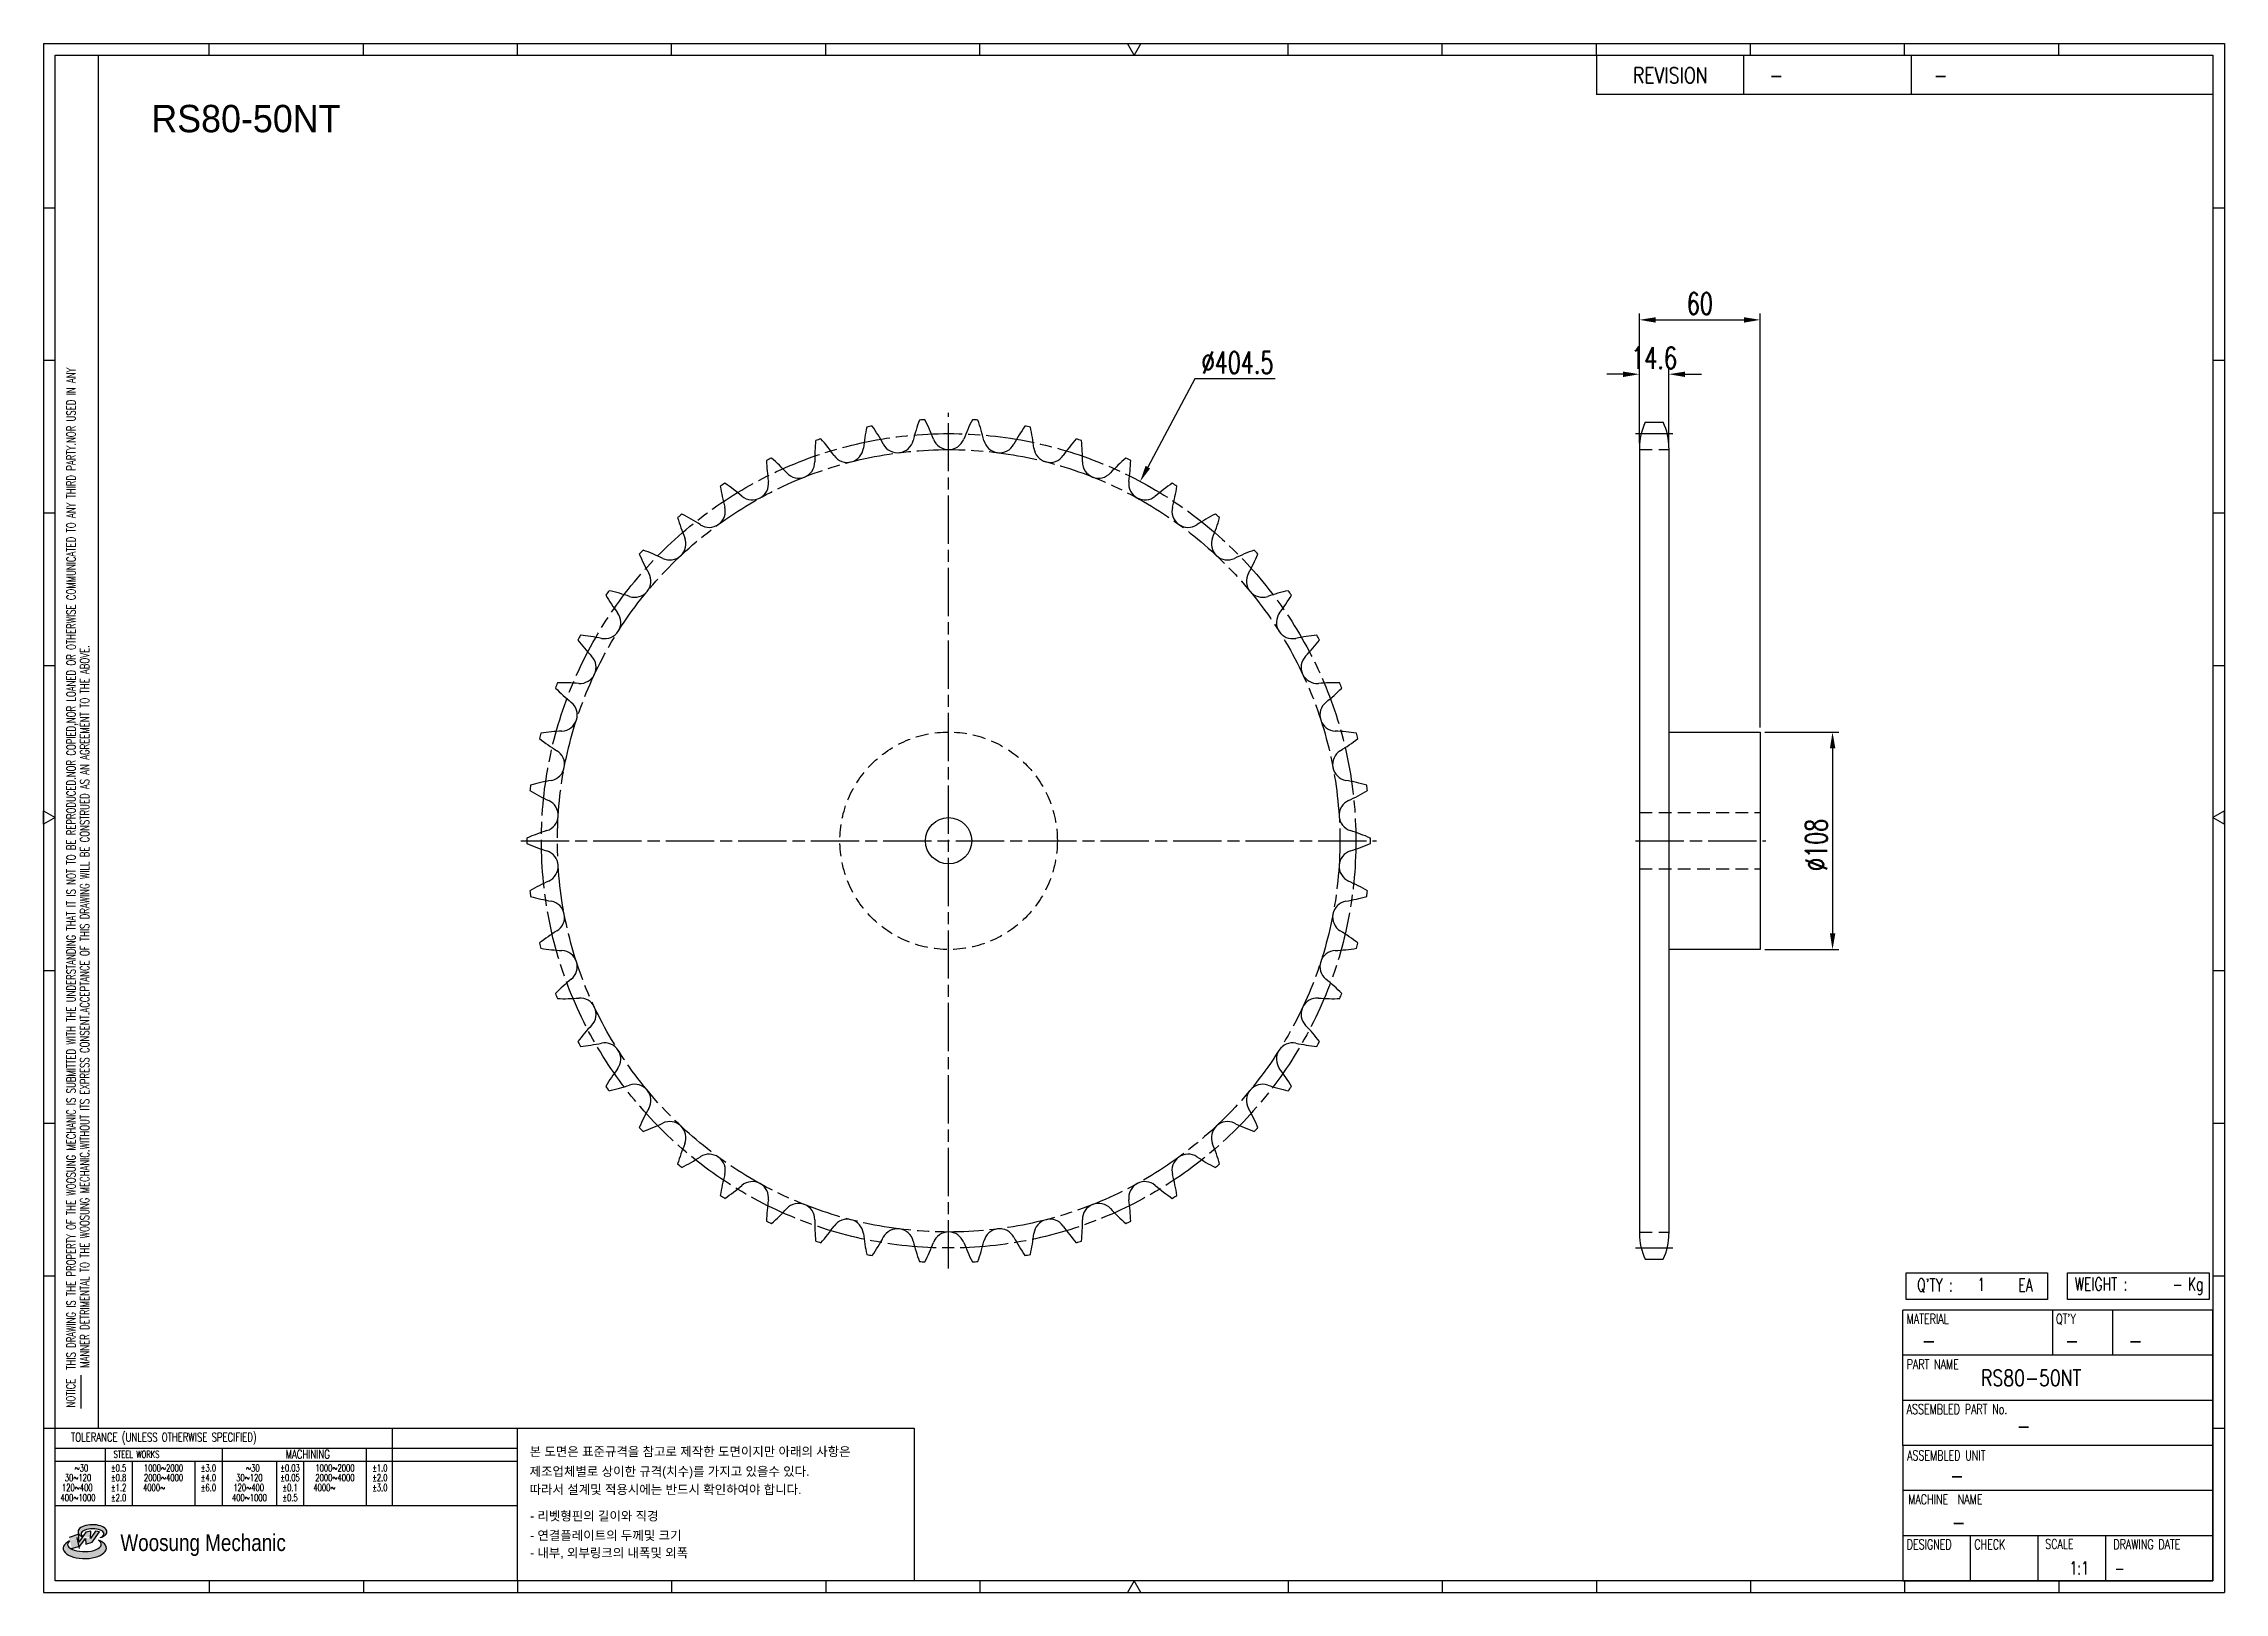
# Model space of a CAD drawing. Header units: millimetres. Extents: x 26814 to 27897, y 33 to 802.
import ezdxf
from ezdxf.enums import TextEntityAlignment as Align

# ---------------------------------------------------------------- set-up
doc = ezdxf.new("R2010")
doc.units = ezdxf.units.MM
for name, pattern in [('AM_ISO08W050', [18, 12, -1.5, 3, -1.5]), ('AM_ISO08W050x2', [9, 6, -0.75, 1.5, -0.75]), ('HIDDEN', [9.525, 6.35, -3.175])]:
    doc.linetypes.add(name, pattern=pattern)
doc.layers.get('Defpoints').update_dxf_attribs({"color": 80})
doc.layers.add('CL2', color=4, linetype='AM_ISO08W050', lineweight=25)
for name, color, linetype in [('HL', 2, 'HIDDEN'), ('LOGO', 7, 'Continuous'), ('S-DIM', 7, 'Continuous'), ('TITLE', 7, 'Continuous')]:
    doc.layers.add(name, color=color, linetype=linetype)
doc.styles.add('HAN', font='ROMANS.shx', dxfattribs={"width": 0.7, "bigfont": 'whgtxt.shx'})
doc.styles.add('HKD_ST2', font='romans.shx', dxfattribs={"width": 0.7, "height": 4, "bigfont": '@extfont2.shx'})
doc.styles.add('HSG', font='SIMPLEX.shx', dxfattribs={"width": 0.7, "bigfont": 'HSG.shx'})
doc.styles.add('MtXpl_', font='Gulim.ttf')
doc.styles.add('SLDTEXTSTYLE4', font='arial.ttf', dxfattribs={"width": 0.8})
doc.dimstyles.new('APP23', dxfattribs={"dimscale": 4.5, "dimtxt": 2.4, "dimasz": 1.8, "dimexe": 0.7, "dimexo": 0.5, "dimgap": 0.6, "dimtad": 1, "dimtoh": 1, "dimdec": 1, "dimrnd": 0.01, "dimzin": 9, "dimdsep": 46, "dimtxsty": 'HSG', "dimcen": 0, "dimclrd": 1, "dimclre": 1, "dimclrt": 256, "dimazin": 2, "dimtp": 1, "dimtm": 1, "dimtfac": 0.5, "dimtdec": 1, "dimtix": 1, "dimtofl": 0, "dimtmove": 0, "dimatfit": 3, "dimfxl": 0, "dimtvp": 1, "dimtolj": 2, "dimlwd": -1, "dimlwe": -1, "dimarcsym": 0})

# ---------------------------------------------------------------- blocks, each defined once
blk = doc.blocks.new('MASTER')
at = {"layer": 'LOGO'}
h = blk.add_hatch(color=10, dxfattribs=at)
h.paths.add_polyline_path([(1.544, 35.177), (1.554, 34.966), (1.779, 35.034), (2.054, 35.422), (1.908, 35.446), (1.728, 35.167), (1.741, 35.439), (1.547, 35.405), (1.292, 35.041), (1.295, 35.33), (0.943, 35.208), (1.03, 34.8), (1.336, 34.885)])
edge = h.paths.add_edge_path()
edge.add_ellipse((1.795, 35.421), major_axis=(-0.53, 0), ratio=0.487785, start_angle=122.36065, end_angle=403.39574)
edge.add_line((1.411, 35.244), (1.419, 35.261))
edge.add_ellipse((1.798, 35.344), major_axis=(-0.423, 0), ratio=0.444396, start_angle=131.58977, end_angle=386.19408, ccw=False)
edge = h.paths.add_edge_path()
edge.add_ellipse((1.512, 34.815), major_axis=(-0.793, 0), ratio=0.480113, start_angle=314.67633, end_angle=590.85213)
edge.add_ellipse((1.501, 34.958), major_axis=(-0.62, 0), ratio=0.43311, start_angle=331.7024, end_angle=574.42495, ccw=False)
at = {"color": 140}
for p, q in [((0, 90.118), (80.15, 90.118)), ((0, 90.118), (0, 33.191)), ((80.15, 90.118), (80.15, 33.191)), ((57.068, 89.693), (57.068, 88.246)), ((62.47, 89.693), (62.47, 88.246)), ((68.635, 89.693), (68.635, 88.246)), ((79.725, 88.246), (57.068, 88.246)), ((68.449, 43.961), (68.449, 44.936)), ((68.449, 44.936), (73.654, 44.936)), ((73.654, 44.936), (73.654, 43.961)), ((74.39, 43.961), (74.39, 44.936)), ((74.39, 44.936), (79.595, 44.936)), ((79.595, 44.936), (79.595, 43.961)), ((68.336, 38.59), (68.336, 43.563)), ((79.725, 43.563), (68.336, 43.563)), ((73.654, 43.961), (68.449, 43.961)), ((73.827, 43.563), (73.827, 41.905)), ((79.595, 43.961), (74.39, 43.961)), ((76.037, 43.563), (76.037, 41.905)), ((79.725, 38.59), (79.725, 43.563)), ((79.725, 41.905), (68.336, 41.905)), ((79.725, 40.248), (68.336, 40.248)), ((68.336, 38.59), (68.336, 33.616)), ((79.725, 38.59), (68.336, 38.59)), ((79.725, 33.616), (79.725, 38.59)), ((79.725, 36.932), (68.336, 36.932)), ((79.725, 35.274), (68.336, 35.274)), ((70.822, 33.616), (70.822, 35.274)), ((73.309, 33.616), (73.309, 35.274)), ((75.796, 33.616), (75.796, 35.274)), ((0, 33.191), (80.15, 33.191)), ((68.336, 33.616), (79.725, 33.616))]:
    blk.add_line(p, q, dxfattribs=at)
for p, q in [((6.089, 89.693), (6.089, 90.118)), ((11.753, 89.693), (11.753, 90.118)), ((17.418, 89.693), (17.418, 90.118)), ((23.082, 89.693), (23.082, 90.118)), ((28.746, 89.693), (28.746, 90.118)), ((34.411, 89.693), (34.411, 90.118)), ((45.739, 89.693), (45.739, 90.118)), ((51.404, 89.693), (51.404, 90.118)), ((57.068, 89.693), (57.068, 90.118)), ((62.732, 89.693), (62.732, 90.118)), ((68.397, 89.693), (68.397, 90.118)), ((74.061, 89.693), (74.061, 90.118)), ((0, 84.085), (0.425, 84.085)), ((79.725, 84.085), (80.15, 84.085)), ((0, 78.478), (0.425, 78.478)), ((79.725, 78.478), (80.15, 78.478)), ((0, 72.87), (0.425, 72.87)), ((79.725, 72.87), (80.15, 72.87)), ((0, 67.262), (0.425, 67.262)), ((79.725, 67.262), (80.15, 67.262)), ((0, 56.047), (0.425, 56.047)), ((79.725, 56.047), (80.15, 56.047)), ((0, 50.439), (0.425, 50.439)), ((79.725, 50.439), (80.15, 50.439)), ((0, 44.832), (0.425, 44.832)), ((79.725, 44.832), (80.15, 44.832)), ((1.377, 39.947), (1.377, 41.174)), ((0, 39.224), (0.425, 39.224)), ((79.725, 39.224), (80.15, 39.224)), ((6.089, 33.616), (6.089, 33.191)), ((11.753, 33.616), (11.753, 33.191)), ((17.418, 33.616), (17.418, 33.191)), ((23.082, 33.616), (23.082, 33.191)), ((28.746, 33.616), (28.746, 33.191)), ((34.411, 33.616), (34.411, 33.191)), ((45.739, 33.616), (45.739, 33.191)), ((51.404, 33.616), (51.404, 33.191)), ((57.068, 33.616), (57.068, 33.191)), ((62.732, 33.616), (62.732, 33.191)), ((68.397, 33.616), (68.397, 33.191)), ((74.061, 33.616), (74.061, 33.191))]:
    blk.add_line(p, q)
at = {"color": 2}
for p, q in [((2.017, 39.224), (2.017, 89.693)), ((0.425, 39.224), (17.418, 39.224)), ((0.425, 38.487), (17.418, 38.487)), ((2.257, 38.487), (2.257, 36.382)), ((6.557, 38.5), (6.557, 36.382)), ((11.857, 38.487), (11.857, 36.382)), ((12.816, 39.224), (12.816, 36.382)), ((17.418, 33.616), (17.418, 39.224)), ((0.425, 38.012), (17.418, 38.012)), ((3.257, 38.012), (3.257, 36.382)), ((5.557, 38.012), (5.557, 36.382)), ((8.557, 38.012), (8.557, 36.382)), ((9.557, 38.026), (9.557, 36.382)), ((0.425, 36.382), (17.418, 36.382))]:
    blk.add_line(p, q, dxfattribs=at)
for points in [[(40.075, 89.693), (39.83, 90.118), (40.32, 90.118)], [(0.425, 61.679), (0, 61.433), (0, 61.924)], [(79.725, 61.679), (80.15, 61.433), (80.15, 61.924)], [(40.075, 33.616), (39.83, 33.191), (40.32, 33.191)]]:
    blk.add_lwpolyline(points, close=True)
at = {"color": 140}
blk.add_lwpolyline([(0.425, 89.693), (79.725, 89.693), (79.725, 33.616), (0.425, 33.616)], close=True, dxfattribs=at)
at = {"layer": 'LOGO'}
for p, q in [((1.295, 35.33), (0.943, 35.208)), ((1.547, 35.405), (1.292, 35.041)), ((1.292, 35.041), (1.295, 35.33)), ((1.741, 35.439), (1.547, 35.405)), ((1.908, 35.446), (1.728, 35.167)), ((1.728, 35.167), (1.741, 35.439)), ((1.779, 35.034), (2.054, 35.422)), ((2.054, 35.422), (1.908, 35.446)), ((1.03, 34.8), (1.336, 34.885)), ((1.224, 35.208), (1.311, 34.8)), ((1.224, 35.208), (1.224, 35.208)), ((1.336, 34.885), (1.544, 35.177)), ((1.419, 35.261), (1.411, 35.244)), ((1.544, 35.177), (1.554, 34.966)), ((1.554, 34.966), (1.779, 35.034))]:
    blk.add_line(p, q, dxfattribs=at)
for centre, major_axis, ratio, start_param, end_param in [((1.795, 35.421), (-0.53, 0), 0.487785, 2.135596, 7.040584), ((1.798, 35.344), (-0.423, 0), 0.444396, 2.296675, 6.740358), ((1.512, 34.815), (-0.793, 0), 0.480113, 5.492138, 10.312315), ((1.501, 34.958), (-0.62, 0), 0.43311, 5.789299, 10.025607)]:
    blk.add_ellipse(centre, major_axis=major_axis, ratio=ratio, start_param=start_param, end_param=end_param, dxfattribs=at)
for s, height, style, width, p in [('REVISION', 0.5806, 'HAN', 0.8, (58.415, 88.664)), ('-', 0.581, 'HAN', 0.8, (63.426, 88.664)), ('-', 0.581, 'HAN', 0.8, (69.468, 88.664)), ("Q'TY : ", 0.4746, 'HKD_ST2', 0.7, (68.857, 44.253)), ('1', 0.475, 'HKD_ST2', 0.7, (71.071, 44.275)), ('EA', 0.4746, 'HKD_ST2', 0.7, (72.578, 44.253)), ('WEIGHT : ', 0.4746, 'HKD_ST2', 0.7, (74.65, 44.286)), ('Kg', 0.4746, 'HKD_ST2', 0.7, (78.807, 44.286)), ('-', 0.581, 'HAN', 0.8, (69.029, 42.157)), ('-', 0.581, 'HAN', 0.8, (74.289, 42.157)), ('-', 0.581, 'HAN', 0.8, (76.623, 42.157)), ('-', 0.581, 'HAN', 0.8, (72.515, 39.013)), ('-', 0.581, 'HAN', 0.8, (70.067, 37.189)), ('-', 0.581, 'HAN', 0.8, (70.126, 35.48)), ('1:1', 0.4746, 'HKD_ST2', 0.7, (74.458, 33.848)), ('-', 0.475, 'HKD_ST2', 0.7, (76.112, 33.837))]:
    blk.add_text(s, height=height, dxfattribs=dict(style=style, width=width)).set_placement(p)
at = {"color": 6, "style": 'HKD_ST2', "width": 0.7}
for s, p in [(' THIS DRAWING IS THE PROPERTY OF THE WOOSUNG MECHANIC IS SUBMITTED WITH THE UNDERSTANDING THAT IT IS NOT TO BE REPRODUCED.NOR COPIED,NOR LOANED OR OTHERWISE COMMUNICATED TO ANY THIRD PARTY.NOR USED IN ANY', (1.173, 41.217)), ('MANNER DETRIMENTAL TO THE WOOSUNG MECHANIC.WITHOUT ITS EXPRESS CONSENT.ACCEPTANCE OF THIS DRAWING WILL BE CONSTRUED AS AN AGREEMENT TO THE ABOVE.', (1.672, 41.447))]:
    blk.add_text(s, height=0.326266, rotation=90, dxfattribs=at).set_placement(p)
at = {"style": 'HKD_ST2', "width": 0.7}
blk.add_text('-', height=0.475, dxfattribs=at).set_placement((78.613, 44.286), align=Align.RIGHT)
at = {"color": 254, "style": 'HKD_ST2', "width": 0.7}
for s, height, p in [('MATERIAL', 0.3651, (68.474, 43.425)), ("QT'Y", 0.3651, (73.965, 43.425)), ('PART NAME', 0.3651, (68.474, 41.756)), ('ASSEMBLED PART No.', 0.36511, (68.474, 40.109)), ('ASSEMBLED UNIT', 0.36511, (68.49, 38.408)), ('MACHINE  NAME', 0.36511, (68.532, 36.794)), ('DESIGNED', 0.3651, (68.474, 35.136)), ('CHECK', 0.3651, (70.961, 35.136)), ('SCALE', 0.3651, (73.566, 35.153)), ('DRAWING DATE', 0.36511, (76.071, 35.141))]:
    blk.add_text(s, height=height, dxfattribs=at).set_placement(p, align=Align.TOP_LEFT)
at = {"style": 'HKD_ST2', "width": 0.7}
blk.add_text('NOTICE', height=0.3263, rotation=90, dxfattribs=at).set_placement((1.163, 39.988))
blk.add_text('TOLERANCE (UNLESS OTHERWISE SPECIFIED)', height=0.32627, dxfattribs=at).set_placement((4.417, 38.896), align=Align.MIDDLE_CENTER)
at = {"color": 4, "style": 'HKD_ST2', "width": 0.7}
for s, height, p in [('%%12630', 0.261, (1.389, 37.762)), ('1000%%1262000', 0.26101, (4.407, 37.762)), ('%%12630', 0.261, (7.689, 37.762)), ('1000%%1262000', 0.26101, (10.707, 37.762)), ('120%%126400', 0.26101, (1.237, 37.045)), ('30%%126120', 0.261, (1.263, 37.411)), ('4000%%126', 0.261, (4.061, 37.045)), ('2000%%1264000', 0.26101, (4.407, 37.411)), ('120%%126400', 0.26101, (7.537, 37.045)), ('30%%126120', 0.261, (7.563, 37.411)), ('4000%%126', 0.261, (10.321, 37.045)), ('2000%%1264000', 0.26101, (10.707, 37.411)), ('400%%1261000', 0.26101, (1.263, 36.67)), ('400%%1261000', 0.26101, (7.563, 36.67))]:
    blk.add_text(s, height=height, dxfattribs=at).set_placement(p, align=Align.MIDDLE_CENTER)
for s, height, p in [('%%P0.5', 0.261, (2.757, 37.762)), ('STEEL WORKS', 0.26101, (3.416, 38.268)), ('%%P3.0', 0.261, (6.057, 37.762)), ('%%P0.03', 0.261, (9.057, 37.762)), ('MACHINING', 0.3263, (9.707, 38.27)), ('%%P1.0', 0.261, (12.357, 37.762)), ('%%P0.8', 0.261, (2.757, 37.411)), ('%%P1.2', 0.261, (2.757, 37.045)), ('%%P4.0', 0.261, (6.057, 37.411)), ('%%P6.0', 0.261, (6.057, 37.045)), ('%%P0.05', 0.261, (9.057, 37.411)), ('%%P0.1', 0.261, (9.057, 37.045)), ('%%P2.0', 0.261, (12.357, 37.411)), ('%%P3.0', 0.261, (12.357, 37.045)), ('%%P2.0', 0.261, (2.757, 36.67)), ('%%P0.5', 0.261, (9.057, 36.67))]:
    blk.add_text(s, height=height, dxfattribs=at).set_placement(p, align=Align.MIDDLE)
at = {"color": 1, "style": 'SLDTEXTSTYLE4', "width": 0.8}
blk.add_text('Woosung Mechanic', height=0.61957, dxfattribs=at).set_placement((2.822, 34.711))
blk = doc.blocks.new('*D2')
at = {"layer": 'Defpoints', "color": 0, "transparency": 16777216}
for p in [(27666.8, 459.9), (27666.8, 351.9), (27702.7, 351.9)]:
    blk.add_point(p, dxfattribs=at)
at = {"layer": 'S-DIM', "color": 1, "transparency": 16777216}
for p, q in [((27669.1, 459.9), (27705.9, 459.9)), ((27702.7, 451.8), (27702.7, 360)), ((27669.1, 351.9), (27705.9, 351.9))]:
    blk.add_line(p, q, dxfattribs=at)
for points in [[(27701.4, 451.8), (27704.1, 451.8), (27702.7, 459.9)], [(27701.4, 360), (27704.1, 360), (27702.7, 351.9)]]:
    blk.add_solid(points, dxfattribs=at)
at = {"layer": 'S-DIM', "transparency": 16777216, "insert": (27694.6, 403.9), "char_height": 10.8, "attachment_point": 5, "rotation": 90, "style": 'HSG'}
blk.add_mtext('\\A2;%%c108', dxfattribs=at)
blk = doc.blocks.new('*D3')
at = {"layer": 'Defpoints', "color": 0, "transparency": 16777216}
for p in [(27621.4, 637.7), (27606.8, 601.1), (27621.4, 600.3)]:
    blk.add_point(p, dxfattribs=at)
at = {"layer": 'S-DIM', "color": 1, "transparency": 16777216}
for p, q in [((27606.8, 603.4), (27606.8, 640.8)), ((27621.4, 602.5), (27621.4, 640.8)), ((27598.7, 637.7), (27590.6, 637.7)), ((27629.5, 637.7), (27637.6, 637.7))]:
    blk.add_line(p, q, dxfattribs=at)
for points in [[(27598.7, 639), (27598.7, 636.3), (27606.8, 637.7)], [(27629.5, 639), (27629.5, 636.3), (27621.4, 637.7)]]:
    blk.add_solid(points, dxfattribs=at)
at = {"layer": 'S-DIM', "transparency": 16777216, "insert": (27614.1, 645.8), "char_height": 10.8, "attachment_point": 5, "style": 'HSG'}
blk.add_mtext('\\A2;14.6', dxfattribs=at)
blk = doc.blocks.new('*D4')
at = {"layer": 'Defpoints', "color": 0, "transparency": 16777216}
for p in [(27666.8, 664.7), (27606.8, 601.1), (27666.8, 459.9)]:
    blk.add_point(p, dxfattribs=at)
at = {"layer": 'S-DIM', "color": 1, "transparency": 16777216}
for p, q in [((27606.8, 603.4), (27606.8, 667.8)), ((27614.9, 664.7), (27658.7, 664.7)), ((27666.8, 462.2), (27666.8, 667.8))]:
    blk.add_line(p, q, dxfattribs=at)
for points in [[(27614.9, 666), (27614.9, 663.3), (27606.8, 664.7)], [(27658.7, 666), (27658.7, 663.3), (27666.8, 664.7)]]:
    blk.add_solid(points, dxfattribs=at)
at = {"layer": 'S-DIM', "transparency": 16777216, "insert": (27636.8, 672.8), "char_height": 10.8, "attachment_point": 5, "style": 'HSG'}
blk.add_mtext('\\A2;60', dxfattribs=at)
blk = doc.blocks.new('*D5')
at = {"layer": 'Defpoints', "color": 0, "transparency": 16777216}
for p in [(27358.8, 584.4), (27168.5, 227.5)]:
    blk.add_point(p, dxfattribs=at)
at = {"layer": 'S-DIM', "color": 1, "transparency": 16777216}
for p, q in [((27386, 635.4), (27362.6, 591.6)), ((27425.8, 635.4), (27386, 635.4))]:
    blk.add_line(p, q, dxfattribs=at)
blk.add_solid([(27361.5, 592.2), (27363.8, 590.9), (27358.8, 584.4)], dxfattribs=at)
at = {"layer": 'S-DIM', "transparency": 16777216, "insert": (27407.2, 643.5), "char_height": 10.8, "attachment_point": 5, "style": 'HSG'}
blk.add_mtext('\\A2;∅404.5', dxfattribs=at)

msp = doc.modelspace()

# ---------------------------------------------------------------- linework, layer by layer
for p, q in [((27609.64, 613.81), (27618.64, 613.81)), ((27606.84, 601.11), (27606.84, 210.78)), ((27621.44, 601.11), (27621.44, 210.78)), ((27621.44, 459.94), (27666.84, 459.94)), ((27666.84, 459.94), (27666.84, 351.94)), ((27666.84, 351.94), (27621.44, 351.94)), ((27609.64, 198.08), (27618.64, 198.08))]:
    msp.add_line(p, q)
at = {"color": 140}
msp.add_lwpolyline([(27049.58, 114.14), (27246.6, 114.14), (27246.6, 38.36), (27049.58, 38.36)], close=True, dxfattribs=at)
msp.add_circle((27263.69, 405.94), 11.5)
for centre, radius, start, end in [((27319.79, 589.8), 99.09, 167.3783, 173.5), ((27263.69, 405.94), 209.48, 100.42625, 101.17375), ((27143.84, 556.24), 99.09, 28.1, 34.2217), ((27342.39, 581.32), 99.09, 160.1783, 166.3), ((27263.69, 405.94), 209.48, 93.22625, 93.97375), ((27163.62, 570.07), 99.09, 20.9, 27.0217), ((27363.75, 570.07), 99.09, 152.9783, 159.1), ((27263.69, 405.94), 209.48, 86.02625, 86.77375), ((27184.98, 581.32), 99.09, 13.7, 19.8217), ((27383.53, 556.24), 99.09, 145.7783, 151.9), ((27263.69, 405.94), 209.48, 78.82625, 79.57375), ((27207.58, 589.8), 99.09, 6.5, 12.6217), ((27637.04, 601.11), 30.2, 155.13196, 180), ((27591.24, 601.11), 30.2, 0, 24.86804), ((27263.69, 405.94), 209.48, 114.82625, 115.57375), ((27110.23, 521.71), 99.09, 42.5, 48.6217), ((27296.3, 595.38), 99.09, 174.5783, 180.7), ((27263.69, 405.94), 209.48, 107.62625, 108.37375), ((27125.95, 540.03), 99.09, 35.3, 41.4217), ((27213.37, 601.93), 8.02, 215.3, 353.5), ((27238.33, 606.69), 8.02, 208.1, 346.3), ((27263.69, 608.28), 8.02, 200.9, 339.1), ((27289.05, 606.69), 8.02, 193.7, 331.9), ((27314.01, 601.93), 8.02, 186.5, 324.7), ((27401.42, 540.03), 99.09, 138.5783, 144.7), ((27263.69, 405.94), 209.48, 71.62625, 72.37375), ((27231.07, 595.38), 99.09, 359.3, 5.4217), ((27417.14, 521.71), 99.09, 131.3783, 137.5), ((27263.69, 405.94), 209.48, 64.42625, 65.17375), ((27272.3, 597.98), 99.09, 181.7783, 187.9), ((27189.2, 594.08), 8.02, 222.5, 0.7), ((27338.17, 594.08), 8.02, 179.3, 317.5), ((27255.07, 597.98), 99.09, 352.1, 358.2217), ((27263.69, 405.94), 209.48, 122.02625, 122.77375), ((27248.17, 597.54), 99.09, 188.9783, 195.1), ((27096.93, 501.57), 99.09, 49.7, 55.8217), ((27166.21, 583.26), 8.02, 229.7, 7.9), ((27361.16, 583.26), 8.02, 172.1, 310.3), ((27430.44, 501.57), 99.09, 124.1783, 130.3), ((27263.69, 405.94), 209.48, 57.22625, 57.97375), ((27279.21, 597.54), 99.09, 344.9, 351.0217), ((27263.69, 405.94), 209.48, 129.22625, 129.97375), ((27224.27, 594.09), 99.09, 196.1783, 202.3), ((27086.26, 479.91), 99.09, 56.9, 63.0217), ((27144.75, 569.64), 8.02, 236.9, 15.1), ((27382.62, 569.64), 8.02, 164.9, 303.1), ((27441.11, 479.91), 99.09, 116.9783, 123.1), ((27303.1, 594.09), 99.09, 337.7, 343.8217), ((27263.69, 405.94), 209.48, 50.02625, 50.77375), ((27125.17, 553.44), 8.02, 244.1, 22.3), ((27402.2, 553.44), 8.02, 157.7, 295.9), ((27263.69, 405.94), 209.48, 136.42625, 137.17375), ((27201, 587.66), 99.09, 203.3783, 209.5), ((27078.39, 457.09), 99.09, 64.1, 70.2217), ((27448.98, 457.09), 99.09, 109.7783, 115.9), ((27326.37, 587.66), 99.09, 330.5, 336.6217), ((27263.69, 405.94), 209.48, 42.82625, 43.57375), ((27107.78, 534.92), 8.02, 251.3, 29.5), ((27419.59, 534.92), 8.02, 150.5, 288.7), ((27263.69, 405.94), 209.48, 143.62625, 144.37375), ((27178.72, 578.38), 99.09, 210.5783, 216.7), ((27073.44, 433.46), 99.09, 71.3, 77.4217), ((27453.93, 433.46), 99.09, 102.5783, 108.7), ((27348.65, 578.38), 99.09, 323.3, 329.4217), ((27263.69, 405.94), 209.48, 35.62625, 36.37375), ((27092.84, 514.36), 8.02, 258.5, 36.7), ((27434.53, 514.36), 8.02, 143.3, 281.5), ((27263.69, 405.94), 209.48, 150.82625, 151.57375), ((27157.78, 566.37), 99.09, 217.7783, 223.9), ((27071.49, 409.4), 99.09, 78.5, 84.6217), ((27455.88, 409.4), 99.09, 95.3783, 101.5), ((27369.59, 566.37), 99.09, 316.1, 322.2217), ((27263.69, 405.94), 209.48, 28.42625, 29.17375), ((27080.6, 492.1), 8.02, 265.7, 43.9), ((27446.77, 492.1), 8.02, 136.1, 274.3), ((27263.69, 405.94), 209.48, 158.02625, 158.77375), ((27138.51, 551.83), 99.09, 224.9783, 231.1), ((27072.57, 385.29), 99.09, 85.7, 91.8217), ((27454.8, 385.29), 99.09, 88.1783, 94.3), ((27388.86, 551.83), 99.09, 308.9, 315.0217), ((27263.69, 405.94), 209.48, 21.22625, 21.97375), ((27071.25, 468.47), 8.02, 272.9, 51.1), ((27456.12, 468.47), 8.02, 128.9, 267.1), ((27263.69, 405.94), 209.48, 165.22625, 165.97375), ((27121.21, 534.99), 99.09, 232.1783, 238.3), ((27076.67, 361.5), 99.09, 92.9, 99.0217), ((27450.7, 361.5), 99.09, 80.9783, 87.1), ((27406.16, 534.99), 99.09, 301.7, 307.8217), ((27263.69, 405.94), 209.48, 14.02625, 14.77375), ((27064.93, 443.86), 8.02, 280.1, 58.3), ((27462.44, 443.86), 8.02, 121.7, 259.9), ((27263.69, 405.94), 209.48, 172.42625, 173.17375), ((27083.71, 338.41), 99.09, 100.1, 106.2217), ((27443.66, 338.41), 99.09, 73.7783, 79.9), ((27263.69, 405.94), 209.48, 6.82625, 7.57375), ((27106.16, 516.12), 99.09, 239.3783, 245.5), ((27061.75, 418.65), 8.02, 287.3, 65.5), ((27465.63, 418.65), 8.02, 114.5, 252.7), ((27421.21, 516.12), 99.09, 294.5, 300.6217), ((27263.69, 405.94), 209.48, 179.62625, 180.37375), ((27093.6, 316.38), 99.09, 107.3, 113.4217), ((27093.6, 495.5), 99.09, 246.5783, 252.7), ((27061.75, 393.24), 8.02, 294.5, 72.7), ((27465.63, 393.24), 8.02, 107.3, 245.5), ((27433.77, 316.38), 99.09, 66.5783, 72.7), ((27433.77, 495.5), 99.09, 287.3, 293.4217), ((27263.69, 405.94), 209.48, 359.62625, 0.37375), ((27106.16, 295.77), 99.09, 114.5, 120.6217), ((27263.69, 405.94), 209.48, 186.82625, 187.57375), ((27421.21, 295.77), 99.09, 59.3783, 65.5), ((27263.69, 405.94), 209.48, 352.42625, 353.17375), ((27083.71, 473.48), 99.09, 253.7783, 259.9), ((27064.93, 368.03), 8.02, 301.7, 79.9), ((27462.44, 368.03), 8.02, 100.1, 238.3), ((27443.66, 473.48), 99.09, 280.1, 286.2217), ((27121.21, 276.9), 99.09, 121.7, 127.8217), ((27406.16, 276.9), 99.09, 52.1783, 58.3), ((27263.69, 405.94), 209.48, 194.02625, 194.77375), ((27076.67, 450.39), 99.09, 260.9783, 267.1), ((27071.25, 343.42), 8.02, 308.9, 87.1), ((27456.12, 343.42), 8.02, 92.9, 231.1), ((27450.7, 450.39), 99.09, 272.9, 279.0217), ((27263.69, 405.94), 209.48, 345.22625, 345.97375), ((27138.51, 260.06), 99.09, 128.9, 135.0217), ((27388.86, 260.06), 99.09, 44.9783, 51.1), ((27263.69, 405.94), 209.48, 201.22625, 201.97375), ((27072.57, 426.6), 99.09, 268.1783, 274.3), ((27080.6, 319.79), 8.02, 316.1, 94.3), ((27446.77, 319.79), 8.02, 85.7, 223.9), ((27454.8, 426.6), 99.09, 265.7, 271.8217), ((27263.69, 405.94), 209.48, 338.02625, 338.77375), ((27157.78, 245.52), 99.09, 136.1, 142.2217), ((27369.59, 245.52), 99.09, 37.7783, 43.9), ((27263.69, 405.94), 209.48, 208.42625, 209.17375), ((27071.49, 402.49), 99.09, 275.3783, 281.5), ((27092.84, 297.53), 8.02, 323.3, 101.5), ((27434.53, 297.53), 8.02, 78.5, 216.7), ((27455.88, 402.49), 99.09, 258.5, 264.6217), ((27263.69, 405.94), 209.48, 330.82625, 331.57375), ((27178.72, 233.51), 99.09, 143.3, 149.4217), ((27348.65, 233.51), 99.09, 30.5783, 36.7), ((27263.69, 405.94), 209.48, 215.62625, 216.37375), ((27073.44, 378.43), 99.09, 282.5783, 288.7), ((27107.78, 276.97), 8.02, 330.5, 108.7), ((27419.59, 276.97), 8.02, 71.3, 209.5), ((27453.93, 378.43), 99.09, 251.3, 257.4217), ((27263.69, 405.94), 209.48, 323.62625, 324.37375), ((27201, 224.23), 99.09, 150.5, 156.6217), ((27326.37, 224.23), 99.09, 23.3783, 29.5), ((27263.69, 405.94), 209.48, 222.82625, 223.57375), ((27078.39, 354.8), 99.09, 289.7783, 295.9), ((27125.17, 258.45), 8.02, 337.7, 115.9), ((27402.2, 258.45), 8.02, 64.1, 202.3), ((27448.98, 354.8), 99.09, 244.1, 250.2217), ((27263.69, 405.94), 209.48, 316.42625, 317.17375), ((27224.27, 217.8), 99.09, 157.7, 163.8217), ((27144.75, 242.25), 8.02, 344.9, 123.1), ((27382.62, 242.25), 8.02, 56.9, 195.1), ((27303.1, 217.8), 99.09, 16.1783, 22.3), ((27263.69, 405.94), 209.48, 230.02625, 230.77375), ((27086.26, 331.98), 99.09, 296.9783, 303.1), ((27248.17, 214.35), 99.09, 164.9, 171.0217), ((27279.21, 214.35), 99.09, 8.9783, 15.1), ((27441.11, 331.98), 99.09, 236.9, 243.0217), ((27263.69, 405.94), 209.48, 309.22625, 309.97375), ((27263.69, 405.94), 209.48, 237.22625, 237.97375), ((27096.93, 310.32), 99.09, 304.1783, 310.3), ((27166.21, 228.63), 8.02, 352.1, 130.3), ((27272.3, 213.91), 99.09, 172.1, 178.2217), ((27361.16, 228.63), 8.02, 49.7, 187.9), ((27255.07, 213.91), 99.09, 1.7783, 7.9), ((27430.44, 310.32), 99.09, 229.7, 235.8217), ((27263.69, 405.94), 209.48, 302.02625, 302.77375), ((27263.69, 405.94), 209.48, 244.42625, 245.17375), ((27110.23, 290.18), 99.09, 311.3783, 317.5), ((27189.2, 217.81), 8.02, 359.3, 137.5), ((27296.3, 216.51), 99.09, 179.3, 185.4217), ((27213.37, 209.96), 8.02, 6.5, 144.7), ((27314.01, 209.96), 8.02, 35.3, 173.5), ((27231.07, 216.51), 99.09, 354.5783, 0.7), ((27338.17, 217.81), 8.02, 42.5, 180.7), ((27417.14, 290.18), 99.09, 222.5, 228.6217), ((27263.69, 405.94), 209.48, 294.82625, 295.57375), ((27263.69, 405.94), 209.48, 251.62625, 252.37375), ((27125.95, 271.86), 99.09, 318.5783, 324.7), ((27319.79, 222.09), 99.09, 186.5, 192.6217), ((27143.84, 255.65), 99.09, 325.7783, 331.9), ((27238.33, 205.2), 8.02, 13.7, 151.9), ((27342.39, 230.57), 99.09, 193.7, 199.8217), ((27163.62, 241.82), 99.09, 332.9783, 339.1), ((27263.69, 203.61), 8.02, 20.9, 159.1), ((27363.75, 241.82), 99.09, 200.9, 207.0217), ((27184.98, 230.57), 99.09, 340.1783, 346.3), ((27289.05, 205.2), 8.02, 28.1, 166.3), ((27383.53, 255.65), 99.09, 208.1, 214.2217), ((27207.58, 222.09), 99.09, 347.3783, 353.5), ((27401.42, 271.86), 99.09, 215.3, 221.4217), ((27263.69, 405.94), 209.48, 287.62625, 288.37375), ((27637.04, 210.78), 30.2, 180, 204.86804), ((27591.24, 210.78), 30.2, 335.13196, 0), ((27263.69, 405.94), 209.48, 258.82625, 259.57375), ((27263.69, 405.94), 209.48, 266.02625, 266.77375), ((27263.69, 405.94), 209.48, 273.22625, 273.97375), ((27263.69, 405.94), 209.48, 280.42625, 281.17375)]:
    msp.add_arc(centre, radius, start, end)
at = {"layer": 'CL2', "linetype": 'AM_ISO08W050x2', "ltscale": 4}
for p, q in [((27263.69, 193.46), (27263.69, 618.43)), ((27604.9, 608.2), (27623.38, 608.2)), ((27051.2, 405.94), (27476.17, 405.94)), ((27604.9, 405.94), (27669.65, 405.94)), ((27604.9, 203.68), (27623.38, 203.68))]:
    msp.add_line(p, q, dxfattribs=at)
for radius in [202.26, 194.32]:
    msp.add_circle((27263.69, 405.94), radius, dxfattribs=at)
at = {"layer": 'HL', "linetype": 'HIDDEN'}
for p, q in [((27606.84, 600.26), (27621.44, 600.26)), ((27606.84, 419.94), (27666.84, 419.94)), ((27606.84, 391.94), (27666.84, 391.94)), ((27606.84, 211.62), (27621.44, 211.62))]:
    msp.add_line(p, q, dxfattribs=at)
msp.add_circle((27263.69, 405.94), 54, dxfattribs=at)

# ---------------------------------------------------------------- block references
at = {"color": 140, "xscale": 13.51370482202233, "yscale": 13.51370482202233, "zscale": 13.51370482202233}
msp.add_blockref('MASTER', (26814.2, -415.92), dxfattribs=at)

# ---------------------------------------------------------------- texts
at = {"style": 'HAN', "width": 0.8}
msp.add_text('RS80-50NT', height=7.846, dxfattribs=at).set_placement((27776.47, 135.24))
at = {"color": 140, "style": 'MtXpl_'}
for s, p in [('본 도면은 표준규격을 참고로 제작한 도면이지만 아래의 사항은', (27055.57, 100.33)), ('제조업체별로 상이한 규격(치수)를 가지고 있을수 있다.', (27055.57, 90.47)), ('따라서 설계및 적용시에는 반드시 확인하여야 합니다.', (27055.57, 81.48)), ('- 리벳형핀의 길이와 직경', (27055.82, 68.32)), ('- 연결플레이트의 두께및 크기', (27055.82, 58.67)), ('- 내부, 외부링크의 내폭및 외폭', (27055.82, 50.02))]:
    msp.add_text(s, height=4.5331, dxfattribs=at).set_placement(p)
at = {"layer": 'TITLE', "color": 254, "style": 'MtXpl_'}
msp.add_text('RS80-50NT', height=13.599, dxfattribs=at).set_placement((26867.71, 757.88))

# ---------------------------------------------------------------- dimensions: what is measured, and where the dimension line sits
at = {"layer": 'S-DIM'}
dim = msp.add_linear_dim(base=(27666.84, 664.66), p1=(27606.84, 601.11), p2=(27666.84, 459.94), dimstyle='APP23', dxfattribs=at)
dim.commit()
dim.dimension.update_dxf_attribs({"geometry": '*D4', "text_midpoint": (27636.84, 672.76)})
dim = msp.add_diameter_dim_2p(p1=(27168.54, 227.46), p2=(27358.84, 584.43), dimstyle='APP23', dxfattribs=at)
dim.commit()
dim.dimension.update_dxf_attribs({"geometry": '*D5', "text_midpoint": (27407.23, 635.36), "dimtype": 131})
dim = msp.add_linear_dim(base=(27621.44, 637.66), p1=(27606.84, 601.11), p2=(27621.44, 600.26), dimstyle='APP23', dxfattribs=at)
dim.commit()
dim.dimension.update_dxf_attribs({"geometry": '*D3', "text_midpoint": (27614.14, 637.66), "dimtype": 128})
dim = msp.add_linear_dim(base=(27702.71, 351.94), p1=(27666.84, 459.94), p2=(27666.84, 351.94), angle=90, text='%%c<>', dimstyle='APP23', dxfattribs=at)
dim.commit()
dim.dimension.update_dxf_attribs({"geometry": '*D2', "text_midpoint": (27702.71, 403.9), "dimtype": 128})

doc.saveas('drawing.dxf')
